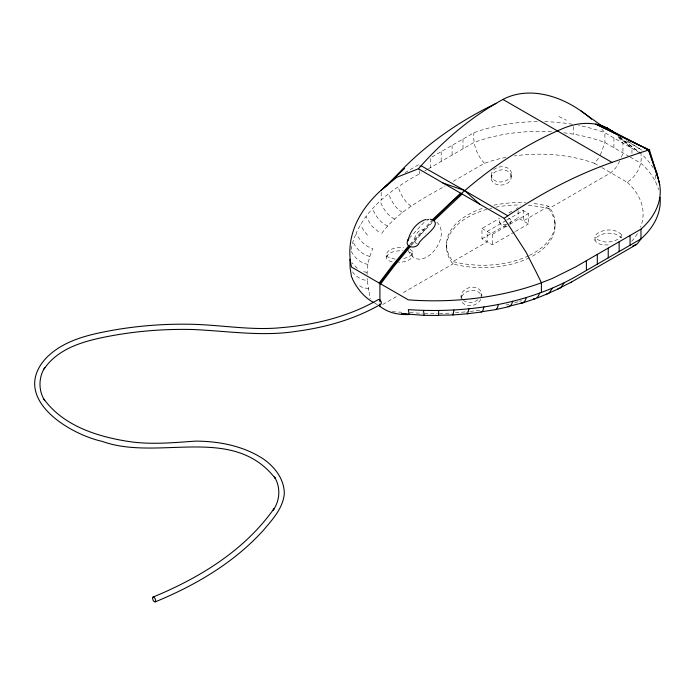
<?xml version="1.0" encoding="UTF-8"?>
<svg xmlns="http://www.w3.org/2000/svg" width="695" height="695" viewBox="0 0 695 695"><rect width="100%" height="100%" fill="white"/><g stroke="black" fill="none" stroke-linecap="round" stroke-linejoin="round"><path stroke-width="0.52" stroke-dasharray="3.48 2.61" d="M595.007 240.513L595.024 235.787C600.836 228.716 615.275 227.76 621.443 234.719L621.443 237.933C615.275 230.983 600.836 231.939 595.024 239.011L595.007 240.513C597.995 245.361 604.867 245.022 609.88 244.875M621.443 234.719L621.417 236.222C615.614 243.293 601.166 244.249 595.007 237.299M367.099 274.403C366.995 265.49 369.332 256.707 372.772 248.532C365.092 246.586 359.376 240.157 356.161 233.181C368.828 205.303 395.021 187.051 421.161 172.959M491.304 175.349C491.643 163.725 513.909 163.638 511.372 176.469C511.034 188.084 488.767 188.171 491.304 175.349C493.103 185.582 511.077 183.202 511.372 173.246M491.304 178.572C491.6 168.616 509.574 166.235 511.372 176.469M511.199 221.01L509.869 224.259M351.071 249.522L352.93 241.773L356.161 233.181M461.15 298.537C459.03 287.86 477.326 282.561 481.357 292.369C484.823 303.133 468.751 310.239 462.079 302.273M480.905 296.305L481.479 294.315M621.469 157.235L622.946 152.909L622.946 143.144L617.586 136.177M392.128 261.893L389.539 261.059L386.524 258.566C383.718 248.801 396.897 247.012 403.717 247.542M386.298 257.063C389.122 251.208 397.123 250.756 402.874 250.747M410.033 249.218L412.413 251.338L412.639 252.841C411.084 257.046 405.923 258.027 402.04 258.879M412.639 252.841C414.029 260.486 404.134 262.058 398.6 262.423M600.384 154.916L604.919 142.501L604.919 132.736A96.049 68.631 52.3 0 0 600.219 127.524M619.723 161.275L615.553 168.121L610.836 172.794L548.642 208.691A72.376 41.787 0 0 0 527.661 205.312M461.723 296.557C465.207 289.615 478.056 287.582 481.357 295.584M598.491 158.269L594.39 163.299L587.067 160.849A103.772 59.918 0 0 0 514.378 155.932M381.746 233.32C397.705 211.61 422.265 199.039 445.104 186.017M409.259 238.255L425.297 221.036M409.902 244.397L431.934 220.341M410.736 244.744L433.298 220.141M411.414 245.266L414.151 242.147M414.307 241.973L421.161 234.172M421.309 233.998L433.445 221.219M404.977 172.699L419.346 164.246L419.346 166.418M601.818 167.591L627.272 182.281C636.194 176.443 642.562 165.453 640.972 154.638M477.891 299.84C473.764 302.716 467.805 303.498 463.513 300.553M537.331 121.616A120.93 69.821 0 0 0 473.929 132.736L430.257 157.947L430.257 167.712M424.801 170.857L427.529 169.285M428.441 168.763L473.929 142.501A120.93 69.821 0 0 1 553.029 131.815M453.296 181.291L484.45 163.299L491.782 160.849A103.772 59.918 0 0 1 505.934 157.365M514.543 231.956L492.312 244.796L481.982 238.837L481.982 228.464L499.592 218.299M508.853 212.948L512.562 210.811M516.263 208.674L518.122 207.597M506.064 220.524L487.143 231.444L487.143 241.817L452.94 261.563L452.94 263.952L401.441 293.681M506.907 220.037L523.283 210.585L523.283 220.949L548.642 206.311L548.642 208.691A72.376 41.787 0 0 1 530.285 257.306M481.982 238.837L507.932 223.86M508.853 223.321L518.122 217.969L528.443 223.938L528.443 213.565L521.563 209.586M481.982 228.464L492.312 234.423L508.983 224.798M509.913 224.259L528.443 213.565M382.719 304.488L397.696 295.844M515.473 231.426L528.443 223.938M519.591 301.283L521.615 300.614M505.995 305.053L508.905 304.262M514.708 302.673L518.583 301.613L519.374 302.247M507.228 226.101C503.719 227.413 499.418 224.833 499.227 221.01M455.407 312.793L469.168 311.551M470.211 311.421L479.637 310.239L480.063 310.952M439.388 313.506L452.228 313.045M424.393 313.419L437.251 313.532M392.301 311.734L404.012 312.35M409.868 312.654L422.317 313.315M368.576 288.816L361.93 287.217L357.421 284.342M368.837 290.51L367.247 280.433C361.157 280.085 355.675 276.375 352.209 271.476M395.22 259.139L389.539 257.845L387.628 256.707L386.298 253.84M367.047 272.388L363.65 271.702M367.898 264.361C360.236 263.188 354.137 257.254 350.836 250.487M369.81 256.394C362.121 254.839 356.196 248.654 352.93 241.773M387.706 226.049C380.321 222.887 375.439 215.806 372.503 208.587M558.936 116.525L566.338 120.235M394.612 219.064C387.41 215.485 382.867 208.231 380.052 200.942M640.078 153.03L604.919 132.736A120.93 69.821 0 0 0 578.561 125.369M629.262 156.549L604.919 142.501A120.93 69.821 0 0 0 563.384 132.754M630.157 157.07L640.972 163.316A120.93 69.821 0 0 1 658.634 189.761M594.39 163.299L600.888 167.052M374.796 303.159L377.411 304.671M409.398 252.059L411.31 253.189L412.639 256.055M402.422 212.401C395.446 208.404 391.268 200.994 388.592 193.653M626.317 140.746L642.058 150.346M378.619 231.895L371.443 225.71L365.978 216.536M628.402 141.589L642.093 150.302M411.084 206.102C404.394 201.689 400.581 194.148 398.07 186.764M619.419 137.367L640.972 153.552A120.93 69.821 0 0 1 653.3 168.034M619.758 137.097L639.278 152.24M357.282 268.383L351.991 262.771M619.228 137.375L631.964 148.348L631.964 155.941M618.081 136.211L631.964 148.348M436.79 222.122C453.262 237.447 420.414 276.497 408.061 250.391M484.45 163.299C476.848 155.289 472.713 143.735 473.929 132.736M627.272 182.281L631.512 186.512A103.772 59.918 0 0 1 640.538 227.248M367.516 235.136L363.624 230.41L360.523 224.746M462.079 299.059L461.15 295.323M466.024 311.942L466.328 312.672M369.106 292.195L370.174 298.954M367.195 278.426L367.247 280.433M655.333 174.914L655.333 181.421M613.937 137.94L613.937 147.705M573.557 126.62L573.557 134.213M555.01 222.617L555.01 225.006M518.122 210.715L518.122 217.969M492.312 234.423L492.312 244.796M463.009 139.035L463.009 148.799M452.089 145.342L452.089 155.107M446.572 245.257L446.572 247.646M441.177 151.64L441.177 161.405M419.346 170.753L419.346 174.011M381.173 192.402L381.173 199.995M529.364 257.767A72.376 41.787 0 0 1 452.94 263.952A72.376 41.787 0 0 1 488.828 208.795M489.853 208.526A72.376 41.787 0 0 1 491.912 208.031M495.813 207.197A72.376 41.787 0 0 1 520.399 205.016M637.367 233.65A103.772 59.918 0 0 1 631.512 241.521M529.364 255.386A72.376 41.787 0 0 0 548.642 206.311A72.376 41.787 0 0 0 531.788 203.287M528.426 255.838A72.376 41.787 0 0 1 452.94 261.563A72.376 41.787 0 0 1 483.816 207.875M493.85 205.216A72.376 41.787 0 0 1 525.585 202.801M508.21 218.022A5.986 3.458 0 0 1 510.399 222.739M506.768 224.355A5.986 3.458 0 0 1 500.026 222.739A5.986 3.458 0 0 1 500.982 218.569M417.295 243.693A7.706 4.448 -60 0 1 417.295 232.799A7.706 4.448 -60 0 1 425.462 233.529M544.663 121.677A120.93 69.821 0 0 1 572.558 124.283"/><path stroke-width="1.04" d="M438.719 310.552L438.51 315.461L423.959 315.339L401.753 313.662L409.259 314.548L408.312 309.623C465.459 313.445 524.986 304.992 575.477 276.758L640.972 238.941A120.93 69.821 0 0 0 660.068 197.328M453.931 310.013L453.044 314.948L438.441 315.243M469.021 308.806L467.466 313.793L453.044 314.948L452.567 314.349M483.911 306.938L482.773 310.882L481.696 312.012L467.196 313.793M498.515 304.419L497.455 307.677L496.134 309.397M408.008 240.374C410.215 231.192 416.557 222.235 425.922 219.464M512.745 301.265L511.451 304.575L509.244 306.599L495.648 309.605L480.897 311.846M526.515 297.503L524.994 300.874L523.1 302.733L507.984 306.521M153.013 597.083L152.561 598.256L153.013 600.141L154.116 601.635L155.22 601.861C195.495 585.346 234.18 562.629 263.596 530.068C272.51 519.374 283.039 508.245 284.307 493.659C284.333 479.289 274.873 467.075 263.605 459.126C243.624 445.947 219.325 441.221 195.695 441.117C173.316 442.645 150.789 444.913 128.453 441.464C97.213 436.59 63.297 425.827 43.941 399.147L44.671 400.529C38.355 390.59 38.434 377.463 44.819 367.577L44.089 368.949C59.353 346.562 87.752 340.133 112.79 335.546C139.122 330.82 165.923 328.865 192.663 329.5C227.274 330.976 261.98 336.78 296.574 331.298C325.972 327.362 355.154 319.135 380.912 304.149L381.433 302.942L380.912 301.091L379.644 299.675L378.367 299.536C349.194 316.477 315.712 324.713 282.3 327.562C252.389 330.69 222.669 325.138 192.819 324.296C165.653 323.661 138.427 325.642 111.678 330.446C88.048 334.773 62.672 340.576 45.523 358.698C10.564 397.974 68.362 433.932 102.252 441.394C158.503 461.68 232.712 423.672 275.22 478.351L274.49 476.97C280.771 487.178 280.076 500.383 273.222 510.13L273.943 508.749C244.562 550.431 199.448 577.988 153.013 597.083L154.116 597.309L155.22 598.803L155.671 600.689L155.22 601.861M539.746 293.142L538.008 296.583L535.845 298.529L522.397 302.994L520.92 302.985M424.124 315.122L423.481 310.422M552.369 288.208L548.85 293.273L537.261 297.981M407.991 239.975C403.856 247.446 415.601 249.462 418.772 243.737C420.388 237.803 446.086 223.33 430.136 219.186M564.305 282.743L560.431 287.965L546.174 294.272M408.026 239.905L408.825 238.828M379.157 283.03L392.232 265.725L409.216 245.17M380.66 283.899L393.744 266.593L410.728 246.047M381.173 190.23L396.524 177.407L418.39 168.781C442.611 141.363 470.724 117.012 502.937 99.446A96.049 68.631 52.3 0 1 591.601 119.253M409.329 246.343L392.988 266.159L379.913 283.464L379.913 301.795M432.637 219.603L460.524 193.219M433.298 220.141L434.957 218.395C472.157 180.891 515.177 148.27 564.227 127.967C580.447 121.373 600.923 120.93 614.667 133.145M434.149 220.471L462.036 194.087M382.919 188.501L404.403 168.433L391.606 180.952C420.562 148.078 456.467 122.363 495.909 103.529M387.767 184.601L380.052 191.177A200.012 115.474 0 0 0 351.505 267.062L408.312 299.858A200.012 115.474 0 0 0 539.746 283.378L552.369 278.443L575.477 266.993L640.972 229.185A120.93 69.821 0 0 0 657.383 176.261M632.606 246.169L637.324 243.832L640.972 238.941L640.972 229.185M418.39 168.781L504.17 218.308C537.591 195.312 573.644 175.878 611.965 162.395A96.049 1.164 -19.7 0 1 649.095 150.242M557.486 289.094L571.36 282.118M570.36 282.7L636.229 244.666M426.921 220.028L428.528 219.429M535.046 298.833L533.36 298.885M409.259 314.548C398.435 315 387.732 312.863 379.157 305.678M442.811 182.95L464.686 190.604L507.767 215.78M641.346 146.436L595.78 124.066L649.451 149.972L658.052 178.129L648.6 150.137L656.836 173.046L659.703 184.714M643.283 147.383L648.131 149.764M580.829 110.826L601.314 125.491L648.14 149.746M421.04 165.714L464.686 190.604L479.75 204.269M502.937 99.446L611.965 162.395M373.927 302.664C364.336 297.668 357.299 288.816 352.608 279.251M601.314 125.491L606.874 128.888M617.447 134.621L606.492 127.645L609.941 130.243M613.45 132.293L611.27 130.512L614.458 133.258M504.17 218.308L526.037 252.181L536.314 272.344L541.396 282.735L541.396 292.499M352.495 278.565L351.505 276.827L350.124 268.07L349.898 259.27M656.375 172.212L656.836 173.046M630.061 235.483L630.061 245.248M619.141 241.791L619.141 251.547M608.229 248.089L608.229 257.854M597.309 254.396L597.309 264.152M586.398 260.695L586.398 270.459M379.913 303.958L379.913 306.113"/></g></svg>
